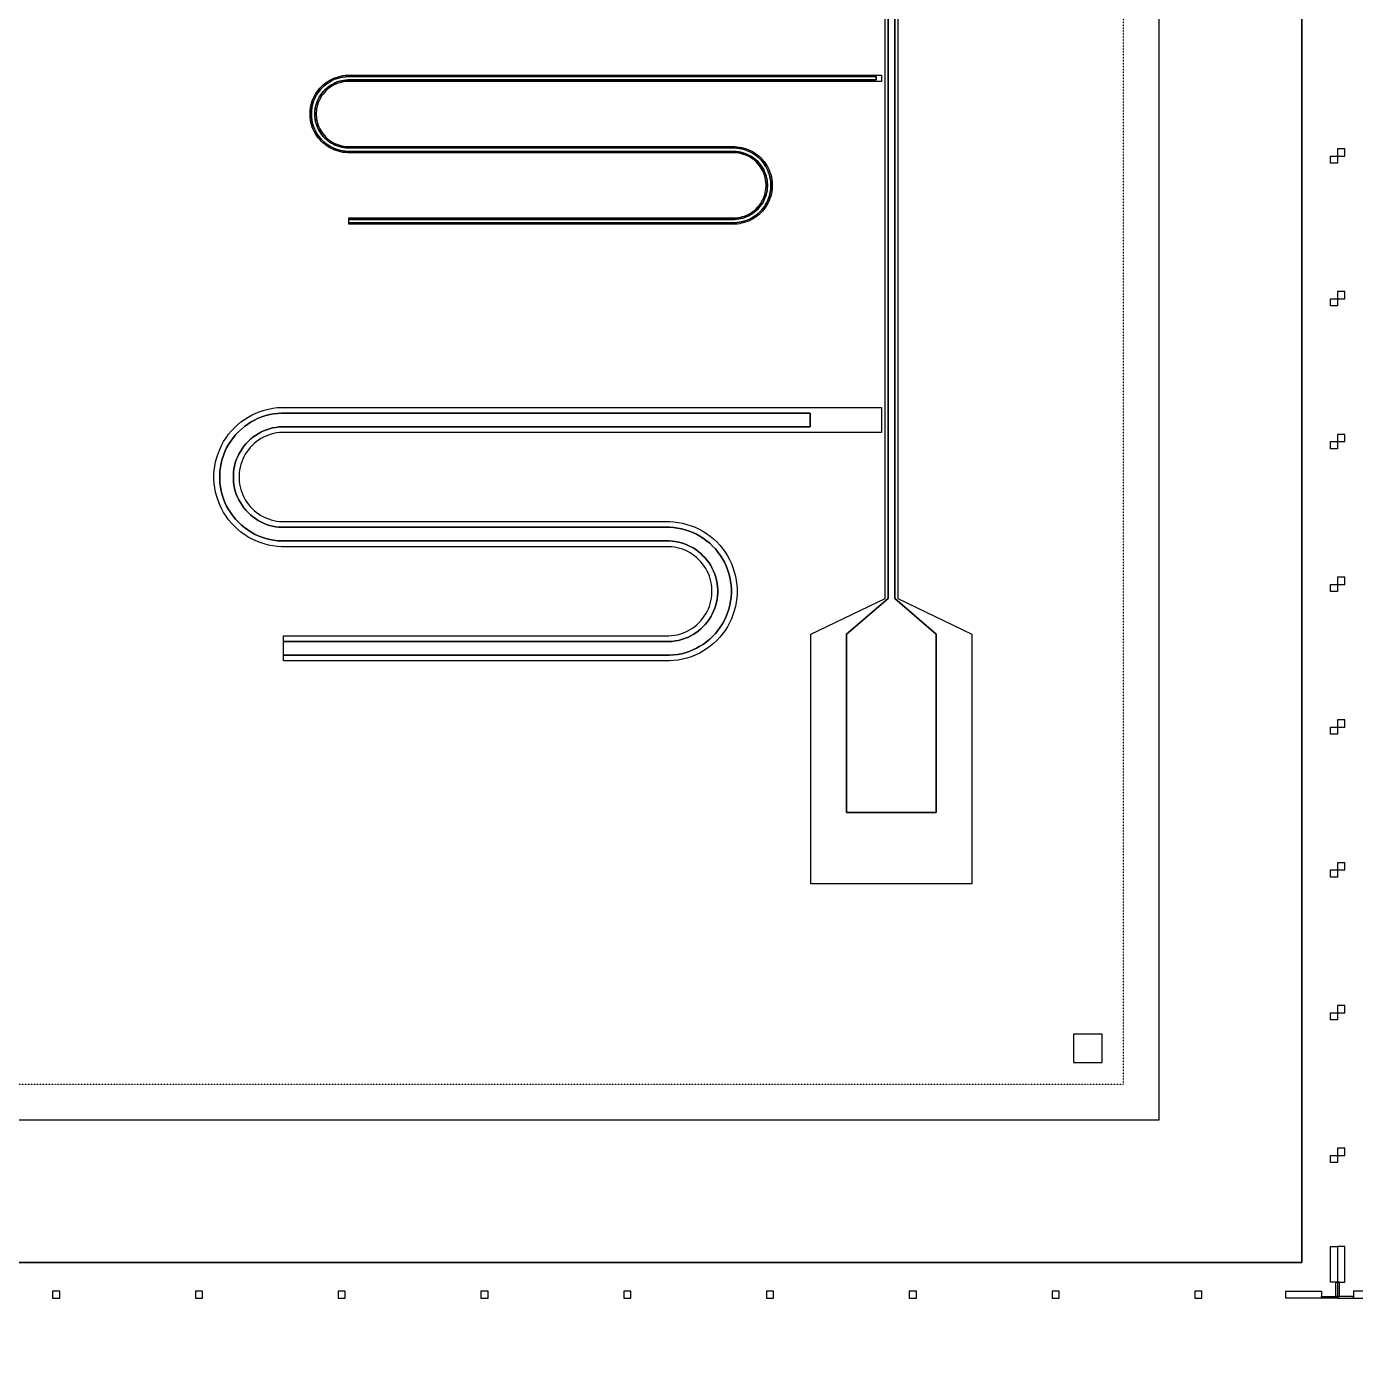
# Model space of a CAD drawing. Extents: x -50000 to 50000, y -50000 to 50000.
# Drawn here: x 10727 to 14450, y -43341 to -39637 of the extents above; entities that cross this region are included whole.
import ezdxf

# ---------------------------------------------------------------- set-up
doc = ezdxf.new("R2010")
doc.units = 0
doc.linetypes.add('DOT', pattern=[0.2, 0, -0.2])
doc.layers.get('0').update_dxf_attribs({"linetype": 'CONTINUOUS'})
for name, color, linetype in [('DICEGRID', 3, 'CONTINUOUS'), ('FRAME', 8, 'CONTINUOUS'), ('MARKERS', 2, 'CONTINUOUS'), ('XOR', 1, 'CONTINUOUS')]:
    doc.layers.add(name, color=color, linetype=linetype)

# ---------------------------------------------------------------- blocks, each defined once
blk = doc.blocks.new('DICINGBORDER')
for points in [[(0, 3200), (20, 3200), (20, 3220), (0, 3220)], [(7200, 3180), (7180, 3180), (7180, 3200), (7200, 3200)], [(0, 2800), (20, 2800), (20, 2820), (0, 2820)], [(7200, 2780), (7180, 2780), (7180, 2800), (7200, 2800)], [(0, 2400), (20, 2400), (20, 2420), (0, 2420)], [(7200, 2380), (7180, 2380), (7180, 2400), (7200, 2400)], [(0, 2000), (20, 2000), (20, 2020), (0, 2020)], [(7200, 1980), (7180, 1980), (7180, 2000), (7200, 2000)], [(0, 1600), (20, 1600), (20, 1620), (0, 1620)], [(7200, 1580), (7180, 1580), (7180, 1600), (7200, 1600)], [(0, 1200), (20, 1200), (20, 1220), (0, 1220)], [(7200, 1180), (7180, 1180), (7180, 1200), (7200, 1200)], [(0, 800), (20, 800), (20, 820), (0, 820)], [(7200, 780), (7180, 780), (7180, 800), (7200, 800)], [(0, 400), (20, 400), (20, 420), (0, 420)], [(7200, 380), (7180, 380), (7180, 400), (7200, 400)], [(0, 45), (20, 45), (20, 145), (0, 145)], [(7200, 45), (7180, 45), (7180, 145), (7200, 145)], [(0, 5), (5, 5), (5, 45), (0, 45)], [(7200, 5), (7195, 5), (7195, 45), (7200, 45)], [(0, 0), (45, 0), (45, 5), (0, 5)], [(45, 0), (145, 0), (145, 20), (45, 20)], [(3600, 0), (3620, 0), (3620, 20), (3600, 20)], [(4000, 0), (4020, 0), (4020, 20), (4000, 20)], [(4400, 0), (4420, 0), (4420, 20), (4400, 20)], [(4800, 0), (4820, 0), (4820, 20), (4800, 20)], [(5200, 0), (5220, 0), (5220, 20), (5200, 20)], [(5600, 0), (5620, 0), (5620, 20), (5600, 20)], [(6000, 0), (6020, 0), (6020, 20), (6000, 20)], [(6400, 0), (6420, 0), (6420, 20), (6400, 20)], [(6800, 0), (6820, 0), (6820, 20), (6800, 20)], [(7155, 0), (7055, 0), (7055, 20), (7155, 20)], [(7200, 0), (7155, 0), (7155, 5), (7200, 5)]]:
    blk.add_lwpolyline(points, close=True)
blk = doc.blocks.new('CHIP_XOR')
at = {"layer": 'chipBorder'}
blk.add_lwpolyline([(0, 0), (0, 7000), (7000, 7000), (7000, 0), (0, 0)], close=True, dxfattribs=at)
at = {"layer": 'DICEGRID'}
blk.add_lwpolyline([(400, 400), (6600, 400), (6600, 6600), (400, 6600)], close=True, dxfattribs=at)
at = {"layer": 'FRAME'}
blk.add_lwpolyline([(0, 0), (7000, 0), (7000, 7000), (0, 7000)], close=True, dxfattribs=at)
at = {"layer": 'FRAME', "linetype": 'DOT'}
blk.add_lwpolyline([(500, 500), (6500, 500), (6500, 6500), (500, 6500)], close=True, dxfattribs=at)
at = {"layer": 'MARKERS'}
blk.add_lwpolyline([(6360, 560), (6440, 560), (6440, 640), (6360, 640)], close=True, dxfattribs=at)
at = {"layer": 'photolayer'}
blk.add_lwpolyline([(5859.56, 5660.652), (5859.56, 1860.652), (5975.5, 1760.652), (5975.5, 1260.652), (5724.5, 1260.652), (5724.5, 1760.652), (5840.44, 1860.652), (5840.44, 5660.652)], dxfattribs=at)
for points in [[(4329.88, 2913.035), (4329.88, 2922.555), (5410.433, 2922.555), (5416.407, 2922.931), (5422.346, 2923.681), (5428.226, 2924.803), (5434.024, 2926.292), (5439.717, 2928.142), (5445.283, 2930.345), (5450.699, 2932.894), (5455.945, 2935.778), (5460.999, 2938.985), (5465.842, 2942.504), (5470.454, 2946.319), (5474.818, 2950.417), (5478.916, 2954.781), (5482.732, 2959.393), (5486.25, 2964.236), (5489.458, 2969.29), (5492.341, 2974.536), (5494.89, 2979.952), (5497.094, 2985.518), (5498.944, 2991.211), (5500.432, 2997.009), (5501.554, 3002.889), (5502.304, 3008.828), (5502.68, 3014.802), (5502.68, 3020.788), (5502.304, 3026.763), (5501.554, 3032.701), (5500.432, 3038.582), (5498.944, 3044.38), (5497.094, 3050.073), (5494.89, 3055.638), (5492.341, 3061.055), (5489.458, 3066.3), (5486.25, 3071.355), (5482.732, 3076.197), (5478.916, 3080.81), (5474.818, 3085.173), (5470.454, 3089.271), (5465.842, 3093.087), (5460.999, 3096.605), (5455.945, 3099.813), (5450.699, 3102.697), (5445.283, 3105.245), (5439.717, 3107.449), (5434.024, 3109.299), (5428.226, 3110.788), (5422.346, 3111.909), (5416.407, 3112.659), (5410.433, 3113.035), (4326.587, 3113.035), (4320.016, 3113.449), (4313.483, 3114.274), (4307.016, 3115.508), (4300.638, 3117.145), (4294.376, 3119.18), (4288.254, 3121.604), (4282.296, 3124.407), (4276.526, 3127.579), (4270.967, 3131.108), (4265.64, 3134.978), (4260.566, 3139.175), (4255.766, 3143.682), (4251.259, 3148.482), (4247.062, 3153.555), (4243.192, 3158.882), (4239.664, 3164.442), (4236.492, 3170.212), (4233.688, 3176.17), (4231.264, 3182.292), (4229.229, 3188.554), (4227.592, 3194.931), (4226.358, 3201.399), (4225.533, 3207.932), (4225.12, 3214.503), (4225.12, 3221.088), (4225.533, 3227.659), (4226.358, 3234.191), (4227.592, 3240.659), (4229.229, 3247.037), (4231.264, 3253.299), (4233.688, 3259.421), (4236.492, 3265.379), (4239.664, 3271.149), (4243.192, 3276.708), (4247.062, 3282.035), (4251.259, 3287.109), (4255.766, 3291.908), (4260.566, 3296.416), (4265.64, 3300.613), (4270.967, 3304.483), (4276.526, 3308.011), (4282.296, 3311.183), (4288.254, 3313.987), (4294.376, 3316.411), (4300.638, 3318.445), (4307.016, 3320.083), (4313.483, 3321.317), (4320.016, 3322.142), (4326.587, 3322.555), (5807.44, 3322.555), (5807.44, 3313.035), (4326.886, 3313.035), (4320.912, 3312.659), (4314.973, 3311.909), (4309.093, 3310.788), (4303.295, 3309.299), (4297.602, 3307.449), (4292.036, 3305.245), (4286.62, 3302.697), (4281.374, 3299.813), (4276.32, 3296.605), (4271.477, 3293.087), (4266.865, 3289.271), (4262.501, 3285.173), (4258.404, 3280.81), (4254.588, 3276.197), (4251.069, 3271.355), (4247.862, 3266.3), (4244.978, 3261.055), (4242.429, 3255.638), (4240.226, 3250.073), (4238.376, 3244.38), (4236.887, 3238.582), (4235.766, 3232.701), (4235.015, 3226.763), (4234.64, 3220.788), (4234.64, 3214.802), (4235.015, 3208.828), (4235.766, 3202.889), (4236.887, 3197.009), (4238.376, 3191.211), (4240.226, 3185.518), (4242.429, 3179.952), (4244.978, 3174.536), (4247.862, 3169.29), (4251.069, 3164.236), (4254.588, 3159.393), (4258.404, 3154.781), (4262.501, 3150.417), (4266.865, 3146.319), (4271.477, 3142.504), (4276.32, 3138.985), (4281.374, 3135.778), (4286.62, 3132.894), (4292.036, 3130.345), (4297.602, 3128.142), (4303.295, 3126.292), (4309.093, 3124.803), (4314.973, 3123.681), (4320.912, 3122.931), (4326.886, 3122.555), (5410.732, 3122.555), (5417.304, 3122.142), (5423.836, 3121.317), (5430.304, 3120.083), (5436.682, 3118.445), (5442.944, 3116.411), (5449.066, 3113.987), (5455.024, 3111.183), (5460.794, 3108.011), (5466.353, 3104.483), (5471.68, 3100.613), (5476.753, 3096.416), (5481.553, 3091.908), (5486.06, 3087.109), (5490.258, 3082.035), (5494.128, 3076.708), (5497.656, 3071.149), (5500.828, 3065.379), (5503.631, 3059.421), (5506.055, 3053.299), (5508.09, 3047.037), (5509.728, 3040.659), (5510.961, 3034.191), (5511.787, 3027.659), (5512.2, 3021.088), (5512.2, 3014.503), (5511.787, 3007.932), (5510.961, 3001.399), (5509.728, 2994.931), (5508.09, 2988.554), (5506.055, 2982.292), (5503.631, 2976.17), (5500.828, 2970.212), (5497.656, 2964.442), (5494.128, 2958.882), (5490.258, 2953.555), (5486.06, 2948.482), (5481.553, 2943.682), (5476.753, 2939.175), (5471.68, 2934.978), (5466.353, 2931.108), (5460.794, 2927.579), (5455.024, 2924.407), (5449.066, 2921.604), (5442.944, 2919.18), (5436.682, 2917.145), (5430.304, 2915.508), (5423.836, 2914.274), (5417.304, 2913.449), (5410.732, 2913.035), (4329.88, 2913.035)], [(4147.21, 1701.532), (4147.21, 1739.772), (5226.867, 1739.772), (5235.705, 1740.328), (5244.489, 1741.438), (5253.187, 1743.097), (5261.764, 1745.3), (5270.185, 1748.036), (5278.418, 1751.295), (5286.43, 1755.065), (5294.189, 1759.331), (5301.665, 1764.076), (5308.829, 1769.28), (5315.652, 1774.925), (5322.106, 1780.986), (5328.168, 1787.441), (5333.812, 1794.263), (5339.017, 1801.427), (5343.761, 1808.903), (5348.027, 1816.663), (5351.797, 1824.675), (5355.057, 1832.908), (5357.793, 1841.329), (5359.995, 1849.905), (5361.654, 1858.603), (5362.764, 1867.388), (5363.32, 1876.225), (5363.32, 1885.08), (5362.764, 1893.917), (5361.654, 1902.702), (5359.995, 1911.4), (5357.793, 1919.976), (5355.057, 1928.397), (5351.797, 1936.63), (5348.027, 1944.642), (5343.761, 1952.402), (5339.017, 1959.878), (5333.812, 1967.041), (5328.168, 1973.864), (5322.106, 1980.319), (5315.652, 1986.38), (5308.829, 1992.024), (5301.665, 1997.229), (5294.189, 2001.974), (5286.43, 2006.239), (5278.418, 2010.01), (5270.185, 2013.269), (5261.764, 2016.005), (5253.187, 2018.207), (5244.489, 2019.867), (5235.705, 2020.976), (5226.867, 2021.532), (4141.581, 2021.532), (4130.345, 2022.239), (4119.176, 2023.65), (4108.117, 2025.76), (4097.212, 2028.56), (4086.505, 2032.039), (4076.038, 2036.183), (4065.851, 2040.977), (4055.985, 2046.4), (4046.48, 2052.433), (4037.372, 2059.05), (4028.697, 2066.226), (4020.49, 2073.933), (4012.784, 2082.14), (4005.607, 2090.814), (3998.99, 2099.922), (3992.958, 2109.428), (3987.534, 2119.294), (3982.741, 2129.48), (3978.596, 2139.948), (3975.117, 2150.655), (3972.317, 2161.559), (3970.208, 2172.618), (3968.797, 2183.787), (3968.09, 2195.023), (3968.09, 2206.282), (3968.797, 2217.517), (3970.208, 2228.687), (3972.317, 2239.746), (3975.117, 2250.65), (3978.596, 2261.357), (3982.741, 2271.825), (3987.534, 2282.011), (3992.958, 2291.877), (3998.99, 2301.383), (4005.607, 2310.491), (4012.784, 2319.165), (4020.49, 2327.372), (4028.697, 2335.079), (4037.372, 2342.255), (4046.48, 2348.872), (4055.985, 2354.905), (4065.851, 2360.328), (4076.038, 2365.122), (4086.505, 2369.266), (4097.212, 2372.745), (4108.117, 2375.545), (4119.176, 2377.655), (4130.345, 2379.066), (4141.581, 2379.772), (5622.44, 2379.772), (5622.44, 2341.532), (4142.783, 2341.532), (4133.945, 2340.976), (4125.161, 2339.867), (4116.463, 2338.207), (4107.886, 2336.005), (4099.465, 2333.269), (4091.232, 2330.01), (4083.22, 2326.239), (4075.461, 2321.974), (4067.984, 2317.229), (4060.821, 2312.024), (4053.998, 2306.38), (4047.544, 2300.319), (4041.482, 2293.864), (4035.838, 2287.041), (4030.633, 2279.878), (4025.889, 2272.402), (4021.623, 2264.642), (4017.853, 2256.63), (4014.593, 2248.397), (4011.857, 2239.976), (4009.655, 2231.4), (4007.996, 2222.702), (4006.886, 2213.917), (4006.33, 2205.08), (4006.33, 2196.225), (4006.886, 2187.388), (4007.996, 2178.603), (4009.655, 2169.905), (4011.857, 2161.329), (4014.593, 2152.908), (4017.853, 2144.675), (4021.623, 2136.663), (4025.889, 2128.903), (4030.633, 2121.427), (4035.838, 2114.263), (4041.482, 2107.441), (4047.544, 2100.986), (4053.998, 2094.925), (4060.821, 2089.28), (4067.984, 2084.076), (4075.461, 2079.331), (4083.22, 2075.065), (4091.232, 2071.295), (4099.465, 2068.036), (4107.886, 2065.3), (4116.463, 2063.097), (4125.161, 2061.438), (4133.945, 2060.328), (4142.783, 2059.772), (5228.069, 2059.772), (5239.305, 2059.066), (5250.474, 2057.655), (5261.533, 2055.545), (5272.438, 2052.745), (5283.145, 2049.266), (5293.612, 2045.122), (5303.799, 2040.328), (5313.665, 2034.905), (5323.17, 2028.872), (5332.278, 2022.255), (5340.953, 2015.079), (5349.159, 2007.372), (5356.866, 1999.165), (5364.042, 1990.491), (5370.66, 1981.383), (5376.692, 1971.877), (5382.116, 1962.011), (5386.909, 1951.825), (5391.054, 1941.357), (5394.533, 1930.65), (5397.333, 1919.746), (5399.442, 1908.687), (5400.853, 1897.517), (5401.56, 1886.282), (5401.56, 1875.023), (5400.853, 1863.787), (5399.442, 1852.618), (5397.333, 1841.559), (5394.533, 1830.655), (5391.054, 1819.948), (5386.909, 1809.48), (5382.116, 1799.294), (5376.692, 1789.428), (5370.66, 1779.922), (5364.042, 1770.814), (5356.866, 1762.14), (5349.159, 1753.933), (5340.953, 1746.226), (5332.278, 1739.05), (5323.17, 1732.433), (5313.665, 1726.4), (5303.799, 1720.977), (5293.612, 1716.183), (5283.145, 1712.039), (5272.438, 1708.56), (5261.533, 1705.76), (5250.474, 1703.65), (5239.305, 1702.239), (5228.069, 1701.532), (4147.21, 1701.532)]]:
    blk.add_lwpolyline(points, close=True, dxfattribs=at)
at = {"layer": 'XOR'}
for points in [[(5840.44, 5660.652), (5840.44, 1860.652), (5724.5, 1760.652), (5724.5, 1260.652), (5975.5, 1260.652), (5975.5, 1760.652), (5859.56, 1860.652), (5859.56, 5660.652)], [(5867.56, 5664.205), (5867.56, 1860.652), (6075.5, 1760.652), (6075.5, 1060.652), (5624.5, 1060.652), (5624.5, 1760.652), (5832.44, 1860.652), (5832.44, 5663.144)]]:
    blk.add_lwpolyline(points, dxfattribs=at)
for points in [[(4329.88, 2909.035), (4329.88, 2913.035), (5410.732, 2913.035), (5417.304, 2913.449), (5423.836, 2914.274), (5430.304, 2915.508), (5436.682, 2917.145), (5442.944, 2919.18), (5449.066, 2921.604), (5455.024, 2924.407), (5460.794, 2927.579), (5466.353, 2931.108), (5471.68, 2934.978), (5476.753, 2939.175), (5481.553, 2943.682), (5486.06, 2948.482), (5490.258, 2953.555), (5494.128, 2958.882), (5497.656, 2964.442), (5500.828, 2970.212), (5503.631, 2976.17), (5506.055, 2982.292), (5508.09, 2988.554), (5509.728, 2994.931), (5510.961, 3001.399), (5511.787, 3007.932), (5512.2, 3014.503), (5512.2, 3021.088), (5511.787, 3027.659), (5510.961, 3034.191), (5509.728, 3040.659), (5508.09, 3047.037), (5506.055, 3053.299), (5503.631, 3059.421), (5500.828, 3065.379), (5497.656, 3071.149), (5494.128, 3076.708), (5490.258, 3082.035), (5486.06, 3087.109), (5481.553, 3091.908), (5476.753, 3096.416), (5471.68, 3100.613), (5466.353, 3104.483), (5460.794, 3108.011), (5455.024, 3111.183), (5449.066, 3113.987), (5442.944, 3116.411), (5436.682, 3118.445), (5430.304, 3120.083), (5423.836, 3121.317), (5417.304, 3122.142), (5410.732, 3122.555), (4326.886, 3122.555), (4320.912, 3122.931), (4314.973, 3123.681), (4309.093, 3124.803), (4303.295, 3126.292), (4297.602, 3128.142), (4292.036, 3130.345), (4286.62, 3132.894), (4281.374, 3135.778), (4276.32, 3138.985), (4271.477, 3142.504), (4266.865, 3146.319), (4262.501, 3150.417), (4258.404, 3154.781), (4254.588, 3159.393), (4251.069, 3164.236), (4247.862, 3169.29), (4244.978, 3174.536), (4242.429, 3179.952), (4240.226, 3185.518), (4238.376, 3191.211), (4236.887, 3197.009), (4235.766, 3202.889), (4235.015, 3208.828), (4234.64, 3214.802), (4234.64, 3220.788), (4235.015, 3226.763), (4235.766, 3232.701), (4236.887, 3238.582), (4238.376, 3244.38), (4240.226, 3250.073), (4242.429, 3255.638), (4244.978, 3261.055), (4247.862, 3266.3), (4251.069, 3271.355), (4254.588, 3276.197), (4258.404, 3280.81), (4262.501, 3285.173), (4266.865, 3289.271), (4271.477, 3293.087), (4276.32, 3296.605), (4281.374, 3299.813), (4286.62, 3302.697), (4292.036, 3305.245), (4297.602, 3307.449), (4303.295, 3309.299), (4309.093, 3310.788), (4314.973, 3311.909), (4320.912, 3312.659), (4326.886, 3313.035), (5807.44, 3313.035), (5807.44, 3322.555), (4326.587, 3322.555), (4320.016, 3322.142), (4313.483, 3321.317), (4307.016, 3320.083), (4300.638, 3318.445), (4294.376, 3316.411), (4288.254, 3313.987), (4282.296, 3311.183), (4276.526, 3308.011), (4270.967, 3304.483), (4265.64, 3300.613), (4260.566, 3296.416), (4255.766, 3291.908), (4251.259, 3287.109), (4247.062, 3282.035), (4243.192, 3276.708), (4239.664, 3271.149), (4236.492, 3265.379), (4233.688, 3259.421), (4231.264, 3253.299), (4229.229, 3247.037), (4227.592, 3240.659), (4226.358, 3234.191), (4225.533, 3227.659), (4225.12, 3221.088), (4225.12, 3214.503), (4225.533, 3207.932), (4226.358, 3201.399), (4227.592, 3194.931), (4229.229, 3188.554), (4231.264, 3182.292), (4233.688, 3176.17), (4236.492, 3170.212), (4239.664, 3164.442), (4243.192, 3158.882), (4247.062, 3153.555), (4251.259, 3148.482), (4255.766, 3143.682), (4260.566, 3139.175), (4265.64, 3134.978), (4270.967, 3131.108), (4276.526, 3127.579), (4282.296, 3124.407), (4288.254, 3121.604), (4294.376, 3119.18), (4300.638, 3117.145), (4307.016, 3115.508), (4313.483, 3114.274), (4320.016, 3113.449), (4326.587, 3113.035), (5410.433, 3113.035), (5416.407, 3112.659), (5422.346, 3111.909), (5428.226, 3110.788), (5434.024, 3109.299), (5439.717, 3107.449), (5445.283, 3105.245), (5450.699, 3102.697), (5455.945, 3099.813), (5460.999, 3096.605), (5465.842, 3093.087), (5470.454, 3089.271), (5474.818, 3085.173), (5478.916, 3080.81), (5482.732, 3076.197), (5486.25, 3071.355), (5489.458, 3066.3), (5492.341, 3061.055), (5494.89, 3055.638), (5497.094, 3050.073), (5498.944, 3044.38), (5500.432, 3038.582), (5501.554, 3032.701), (5502.304, 3026.763), (5502.68, 3020.788), (5502.68, 3014.802), (5502.304, 3008.828), (5501.554, 3002.889), (5500.432, 2997.009), (5498.944, 2991.211), (5497.094, 2985.518), (5494.89, 2979.952), (5492.341, 2974.536), (5489.458, 2969.29), (5486.25, 2964.236), (5482.732, 2959.393), (5478.916, 2954.781), (5474.818, 2950.417), (5470.454, 2946.319), (5465.842, 2942.504), (5460.999, 2938.985), (5455.945, 2935.778), (5450.699, 2932.894), (5445.283, 2930.345), (5439.717, 2928.142), (5434.024, 2926.292), (5428.226, 2924.803), (5422.346, 2923.681), (5416.407, 2922.931), (5410.433, 2922.555), (4329.88, 2922.555), (4329.88, 2926.555), (5410.307, 2926.555), (5416.031, 2926.915), (5421.72, 2927.634), (5427.353, 2928.709), (5432.908, 2930.135), (5438.362, 2931.907), (5443.694, 2934.018), (5448.883, 2936.46), (5453.908, 2939.222), (5458.75, 2942.295), (5463.389, 2945.666), (5467.808, 2949.321), (5471.988, 2953.247), (5475.914, 2957.427), (5479.569, 2961.846), (5482.94, 2966.486), (5486.013, 2971.327), (5488.776, 2976.353), (5491.217, 2981.542), (5493.328, 2986.874), (5495.1, 2992.328), (5496.527, 2997.882), (5497.601, 3003.515), (5498.32, 3009.205), (5498.68, 3014.928), (5498.68, 3020.663), (5498.32, 3026.386), (5497.601, 3032.075), (5496.527, 3037.709), (5495.1, 3043.263), (5493.328, 3048.717), (5491.217, 3054.049), (5488.776, 3059.238), (5486.013, 3064.263), (5482.94, 3069.105), (5479.569, 3073.745), (5475.914, 3078.163), (5471.988, 3082.344), (5467.808, 3086.269), (5463.389, 3089.925), (5458.75, 3093.295), (5453.908, 3096.368), (5448.883, 3099.131), (5443.694, 3101.573), (5438.362, 3103.684), (5432.908, 3105.456), (5427.353, 3106.882), (5421.72, 3107.956), (5416.031, 3108.675), (5410.307, 3109.035), (4326.462, 3109.035), (4319.639, 3109.465), (4312.857, 3110.321), (4306.143, 3111.602), (4299.521, 3113.302), (4293.02, 3115.415), (4286.664, 3117.931), (4280.479, 3120.842), (4274.489, 3124.135), (4268.717, 3127.798), (4263.187, 3131.816), (4257.92, 3136.173), (4252.937, 3140.852), (4248.257, 3145.836), (4243.9, 3151.103), (4239.882, 3156.633), (4236.219, 3162.405), (4232.926, 3168.395), (4230.015, 3174.58), (4227.499, 3180.936), (4225.386, 3187.437), (4223.686, 3194.058), (4222.405, 3200.773), (4221.549, 3207.555), (4221.12, 3214.377), (4221.12, 3221.213), (4221.549, 3228.036), (4222.405, 3234.818), (4223.686, 3241.532), (4225.386, 3248.153), (4227.499, 3254.655), (4230.015, 3261.01), (4232.926, 3267.196), (4236.219, 3273.186), (4239.882, 3278.958), (4243.9, 3284.488), (4248.257, 3289.755), (4252.937, 3294.738), (4257.92, 3299.418), (4263.187, 3303.775), (4268.717, 3307.793), (4274.489, 3311.456), (4280.479, 3314.749), (4286.664, 3317.66), (4293.02, 3320.176), (4299.521, 3322.288), (4306.143, 3323.988), (4312.857, 3325.269), (4319.639, 3326.126), (4326.462, 3326.555), (5822.44, 3326.555), (5822.44, 3309.035), (4327.012, 3309.035), (4321.289, 3308.675), (4315.599, 3307.956), (4309.966, 3306.882), (4304.412, 3305.456), (4298.958, 3303.684), (4293.626, 3301.573), (4288.437, 3299.131), (4283.412, 3296.368), (4278.57, 3293.295), (4273.93, 3289.925), (4269.512, 3286.269), (4265.331, 3282.344), (4261.406, 3278.163), (4257.75, 3273.745), (4254.379, 3269.105), (4251.307, 3264.263), (4248.544, 3259.238), (4246.102, 3254.049), (4243.991, 3248.717), (4242.219, 3243.263), (4240.793, 3237.709), (4239.718, 3232.075), (4239, 3226.386), (4238.64, 3220.663), (4238.64, 3214.928), (4239, 3209.205), (4239.718, 3203.515), (4240.793, 3197.882), (4242.219, 3192.328), (4243.991, 3186.874), (4246.102, 3181.542), (4248.544, 3176.353), (4251.307, 3171.327), (4254.379, 3166.486), (4257.75, 3161.846), (4261.406, 3157.427), (4265.331, 3153.247), (4269.512, 3149.321), (4273.93, 3145.666), (4278.57, 3142.295), (4283.412, 3139.222), (4288.437, 3136.46), (4293.626, 3134.018), (4298.958, 3131.907), (4304.412, 3130.135), (4309.966, 3128.709), (4315.599, 3127.634), (4321.289, 3126.915), (4327.012, 3126.555), (5410.858, 3126.555), (5417.68, 3126.126), (5424.462, 3125.269), (5431.177, 3123.988), (5437.798, 3122.288), (5444.299, 3120.176), (5450.655, 3117.66), (5456.84, 3114.749), (5462.831, 3111.456), (5468.602, 3107.793), (5474.133, 3103.775), (5479.4, 3099.418), (5484.383, 3094.738), (5489.062, 3089.755), (5493.42, 3084.488), (5497.438, 3078.958), (5501.101, 3073.186), (5504.394, 3067.196), (5507.304, 3061.01), (5509.821, 3054.655), (5511.933, 3048.153), (5513.633, 3041.532), (5514.914, 3034.818), (5515.771, 3028.036), (5516.2, 3021.213), (5516.2, 3014.377), (5515.771, 3007.555), (5514.914, 3000.773), (5513.633, 2994.058), (5511.933, 2987.437), (5509.821, 2980.936), (5507.304, 2974.58), (5504.394, 2968.395), (5501.101, 2962.405), (5497.438, 2956.633), (5493.42, 2951.103), (5489.062, 2945.836), (5484.383, 2940.852), (5479.4, 2936.173), (5474.133, 2931.816), (5468.602, 2927.798), (5462.831, 2924.135), (5456.84, 2920.842), (5450.655, 2917.931), (5444.299, 2915.415), (5437.798, 2913.302), (5431.177, 2911.602), (5424.462, 2910.321), (5417.68, 2909.465), (5410.858, 2909.035), (4329.88, 2909.035)], [(4147.21, 1685.532), (4147.21, 1701.532), (5228.069, 1701.532), (5239.305, 1702.239), (5250.474, 1703.65), (5261.533, 1705.76), (5272.438, 1708.56), (5283.145, 1712.039), (5293.612, 1716.183), (5303.799, 1720.977), (5313.665, 1726.4), (5323.17, 1732.433), (5332.278, 1739.05), (5340.953, 1746.226), (5349.159, 1753.933), (5356.866, 1762.14), (5364.042, 1770.814), (5370.66, 1779.922), (5376.692, 1789.428), (5382.116, 1799.294), (5386.909, 1809.48), (5391.054, 1819.948), (5394.533, 1830.655), (5397.333, 1841.559), (5399.442, 1852.618), (5400.853, 1863.787), (5401.56, 1875.023), (5401.56, 1886.282), (5400.853, 1897.517), (5399.442, 1908.687), (5397.333, 1919.746), (5394.533, 1930.65), (5391.054, 1941.357), (5386.909, 1951.825), (5382.116, 1962.011), (5376.692, 1971.877), (5370.66, 1981.383), (5364.042, 1990.491), (5356.866, 1999.165), (5349.159, 2007.372), (5340.953, 2015.079), (5332.278, 2022.255), (5323.17, 2028.872), (5313.665, 2034.905), (5303.799, 2040.328), (5293.612, 2045.122), (5283.145, 2049.266), (5272.438, 2052.745), (5261.533, 2055.545), (5250.474, 2057.655), (5239.305, 2059.066), (5228.069, 2059.772), (4142.783, 2059.772), (4133.945, 2060.328), (4125.161, 2061.438), (4116.463, 2063.097), (4107.886, 2065.3), (4099.465, 2068.036), (4091.232, 2071.295), (4083.22, 2075.065), (4075.461, 2079.331), (4067.984, 2084.076), (4060.821, 2089.28), (4053.998, 2094.925), (4047.544, 2100.986), (4041.482, 2107.441), (4035.838, 2114.263), (4030.633, 2121.427), (4025.889, 2128.903), (4021.623, 2136.663), (4017.853, 2144.675), (4014.593, 2152.908), (4011.857, 2161.329), (4009.655, 2169.905), (4007.996, 2178.603), (4006.886, 2187.388), (4006.33, 2196.225), (4006.33, 2205.08), (4006.886, 2213.917), (4007.996, 2222.702), (4009.655, 2231.4), (4011.857, 2239.976), (4014.593, 2248.397), (4017.853, 2256.63), (4021.623, 2264.642), (4025.889, 2272.402), (4030.633, 2279.878), (4035.838, 2287.041), (4041.482, 2293.864), (4047.544, 2300.319), (4053.998, 2306.38), (4060.821, 2312.024), (4067.984, 2317.229), (4075.461, 2321.974), (4083.22, 2326.239), (4091.232, 2330.01), (4099.465, 2333.269), (4107.886, 2336.005), (4116.463, 2338.207), (4125.161, 2339.867), (4133.945, 2340.976), (4142.783, 2341.532), (5622.44, 2341.532), (5622.44, 2379.772), (4141.581, 2379.772), (4130.345, 2379.066), (4119.176, 2377.655), (4108.117, 2375.545), (4097.212, 2372.745), (4086.505, 2369.266), (4076.038, 2365.122), (4065.851, 2360.328), (4055.985, 2354.905), (4046.48, 2348.872), (4037.372, 2342.255), (4028.697, 2335.079), (4020.49, 2327.372), (4012.784, 2319.165), (4005.607, 2310.491), (3998.99, 2301.383), (3992.958, 2291.877), (3987.534, 2282.011), (3982.741, 2271.825), (3978.596, 2261.357), (3975.117, 2250.65), (3972.317, 2239.746), (3970.208, 2228.687), (3968.797, 2217.517), (3968.09, 2206.282), (3968.09, 2195.023), (3968.797, 2183.787), (3970.208, 2172.618), (3972.317, 2161.559), (3975.117, 2150.655), (3978.596, 2139.948), (3982.741, 2129.48), (3987.534, 2119.294), (3992.958, 2109.428), (3998.99, 2099.922), (4005.607, 2090.814), (4012.784, 2082.14), (4020.49, 2073.933), (4028.697, 2066.226), (4037.372, 2059.05), (4046.48, 2052.433), (4055.985, 2046.4), (4065.851, 2040.977), (4076.038, 2036.183), (4086.505, 2032.039), (4097.212, 2028.56), (4108.117, 2025.76), (4119.176, 2023.65), (4130.345, 2022.239), (4141.581, 2021.532), (5226.867, 2021.532), (5235.705, 2020.976), (5244.489, 2019.867), (5253.187, 2018.207), (5261.764, 2016.005), (5270.185, 2013.269), (5278.418, 2010.01), (5286.43, 2006.239), (5294.189, 2001.974), (5301.665, 1997.229), (5308.829, 1992.024), (5315.652, 1986.38), (5322.106, 1980.319), (5328.168, 1973.864), (5333.812, 1967.041), (5339.017, 1959.878), (5343.761, 1952.402), (5348.027, 1944.642), (5351.797, 1936.63), (5355.057, 1928.397), (5357.793, 1919.976), (5359.995, 1911.4), (5361.654, 1902.702), (5362.764, 1893.917), (5363.32, 1885.08), (5363.32, 1876.225), (5362.764, 1867.388), (5361.654, 1858.603), (5359.995, 1849.905), (5357.793, 1841.329), (5355.057, 1832.908), (5351.797, 1824.675), (5348.027, 1816.663), (5343.761, 1808.903), (5339.017, 1801.427), (5333.812, 1794.263), (5328.168, 1787.441), (5322.106, 1780.986), (5315.652, 1774.925), (5308.829, 1769.28), (5301.665, 1764.076), (5294.189, 1759.331), (5286.43, 1755.065), (5278.418, 1751.295), (5270.185, 1748.036), (5261.764, 1745.3), (5253.187, 1743.097), (5244.489, 1741.438), (5235.705, 1740.328), (5226.867, 1739.772), (4147.21, 1739.772), (4147.21, 1755.772), (5226.365, 1755.772), (5234.198, 1756.265), (5241.985, 1757.249), (5249.695, 1758.72), (5257.298, 1760.672), (5264.762, 1763.097), (5272.06, 1765.987), (5279.162, 1769.329), (5286.04, 1773.11), (5292.668, 1777.316), (5299.018, 1781.929), (5305.065, 1786.932), (5310.787, 1792.305), (5316.16, 1798.027), (5321.163, 1804.075), (5325.777, 1810.425), (5329.983, 1817.052), (5333.764, 1823.93), (5337.106, 1831.032), (5339.995, 1838.33), (5342.421, 1845.795), (5344.373, 1853.397), (5345.843, 1861.107), (5346.827, 1868.894), (5347.32, 1876.728), (5347.32, 1884.577), (5346.827, 1892.411), (5345.843, 1900.198), (5344.373, 1907.908), (5342.421, 1915.51), (5339.995, 1922.975), (5337.106, 1930.273), (5333.764, 1937.375), (5329.983, 1944.253), (5325.777, 1950.88), (5321.163, 1957.23), (5316.16, 1963.278), (5310.787, 1969), (5305.065, 1974.373), (5299.018, 1979.376), (5292.668, 1983.989), (5286.04, 1988.195), (5279.162, 1991.976), (5272.06, 1995.318), (5264.762, 1998.208), (5257.298, 2000.633), (5249.695, 2002.585), (5241.985, 2004.056), (5234.198, 2005.04), (5226.365, 2005.532), (4141.078, 2005.532), (4128.838, 2006.303), (4116.671, 2007.84), (4104.625, 2010.138), (4092.746, 2013.187), (4081.083, 2016.977), (4069.68, 2021.492), (4058.584, 2026.713), (4047.837, 2032.622), (4037.482, 2039.193), (4027.56, 2046.401), (4018.111, 2054.219), (4009.171, 2062.614), (4000.776, 2071.554), (3992.959, 2081.003), (3985.75, 2090.925), (3979.179, 2101.279), (3973.271, 2112.026), (3968.049, 2123.123), (3963.535, 2134.525), (3959.745, 2146.189), (3956.695, 2158.067), (3954.397, 2170.114), (3952.86, 2182.281), (3952.09, 2194.521), (3952.09, 2206.784), (3952.86, 2219.024), (3954.397, 2231.191), (3956.695, 2243.238), (3959.745, 2255.116), (3963.535, 2266.78), (3968.049, 2278.182), (3973.271, 2289.279), (3979.179, 2300.026), (3985.75, 2310.38), (3992.959, 2320.302), (4000.776, 2329.751), (4009.171, 2338.691), (4018.111, 2347.086), (4027.56, 2354.904), (4037.482, 2362.112), (4047.837, 2368.683), (4058.584, 2374.591), (4069.68, 2379.813), (4081.083, 2384.328), (4092.746, 2388.117), (4104.625, 2391.167), (4116.671, 2393.465), (4128.838, 2395.002), (4141.078, 2395.772), (5822.44, 2395.772), (5822.44, 2325.532), (4143.285, 2325.532), (4135.452, 2325.04), (4127.665, 2324.056), (4119.955, 2322.585), (4112.352, 2320.633), (4104.887, 2318.208), (4097.59, 2315.318), (4090.488, 2311.976), (4083.609, 2308.195), (4076.982, 2303.989), (4070.632, 2299.376), (4064.584, 2294.373), (4058.863, 2289), (4053.49, 2283.278), (4048.487, 2277.23), (4043.873, 2270.88), (4039.667, 2264.253), (4035.886, 2257.375), (4032.544, 2250.273), (4029.655, 2242.975), (4027.229, 2235.51), (4025.277, 2227.908), (4023.806, 2220.198), (4022.823, 2212.411), (4022.33, 2204.577), (4022.33, 2196.728), (4022.823, 2188.894), (4023.806, 2181.107), (4025.277, 2173.397), (4027.229, 2165.795), (4029.655, 2158.33), (4032.544, 2151.032), (4035.886, 2143.93), (4039.667, 2137.052), (4043.873, 2130.425), (4048.487, 2124.075), (4053.49, 2118.027), (4058.863, 2112.305), (4064.584, 2106.932), (4070.632, 2101.929), (4076.982, 2097.316), (4083.609, 2093.11), (4090.488, 2089.329), (4097.59, 2085.987), (4104.887, 2083.097), (4112.352, 2080.672), (4119.955, 2078.72), (4127.665, 2077.249), (4135.452, 2076.265), (4143.285, 2075.772), (5228.572, 2075.772), (5240.811, 2075.002), (5252.979, 2073.465), (5265.025, 2071.167), (5276.904, 2068.117), (5288.567, 2064.328), (5299.97, 2059.813), (5311.066, 2054.591), (5321.813, 2048.683), (5332.168, 2042.112), (5342.089, 2034.904), (5351.539, 2027.086), (5360.479, 2018.691), (5368.874, 2009.751), (5376.691, 2000.302), (5383.9, 1990.38), (5390.471, 1980.026), (5396.379, 1969.279), (5401.601, 1958.182), (5406.115, 1946.78), (5409.905, 1935.116), (5412.955, 1923.238), (5415.253, 1911.191), (5416.79, 1899.024), (5417.56, 1886.784), (5417.56, 1874.521), (5416.79, 1862.281), (5415.253, 1850.114), (5412.955, 1838.067), (5409.905, 1826.189), (5406.115, 1814.525), (5401.601, 1803.123), (5396.379, 1792.026), (5390.471, 1781.279), (5383.9, 1770.925), (5376.691, 1761.003), (5368.874, 1751.554), (5360.479, 1742.614), (5351.539, 1734.219), (5342.089, 1726.401), (5332.168, 1719.193), (5321.813, 1712.622), (5311.066, 1706.713), (5299.97, 1701.492), (5288.567, 1696.977), (5276.904, 1693.187), (5265.025, 1690.138), (5252.979, 1687.84), (5240.811, 1686.303), (5228.572, 1685.532), (4147.21, 1685.532)]]:
    blk.add_lwpolyline(points, close=True, dxfattribs=at)

msp = doc.modelspace()

# ---------------------------------------------------------------- linework, layer by layer
at = {"layer": 'FRAME'}
for radius in [50000, 49500]:
    msp.add_circle((0, 0), radius, dxfattribs=at)

# ---------------------------------------------------------------- block references
at = {"layer": 'MARKERS'}
for p in [(7200, -43200), (14400, -43200)]:
    msp.add_blockref('DICINGBORDER', p, dxfattribs=at)
at = {"layer": 'XOR'}
msp.add_blockref('CHIP_XOR', (7300, -43100), dxfattribs=at)

doc.saveas('drawing.dxf')
